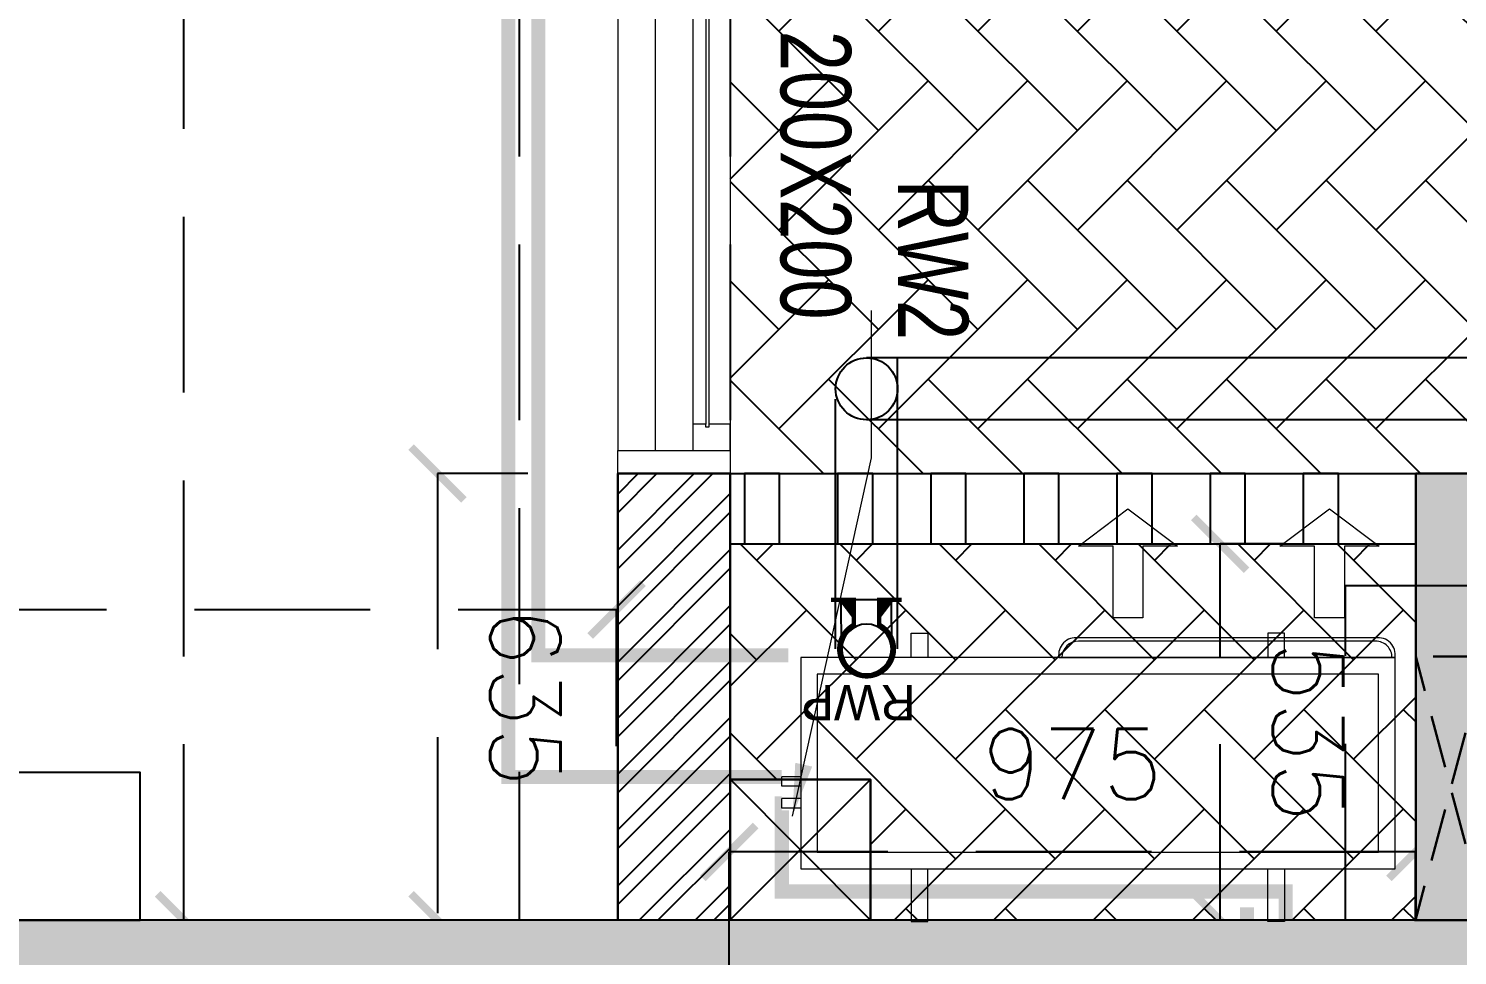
# Model space of a CAD drawing. Header units: millimetres. Extents: x -414464 to 1686, y -90036 to 108605.
# Drawn here: x -96353 to -94322, y -69575 to -68258 of the extents above; entities that cross this region are included whole.
import ezdxf

# ---------------------------------------------------------------- set-up
doc = ezdxf.new("R2010")
doc.units = ezdxf.units.MM
doc.header["$LTSCALE"] = 1000
doc.header["$MEASUREMENT"] = 0
for name, pattern in [('$1$AUDIT_D_120904163729-0', [0]), ('$36$HIDDEN', [0.375, 0.25, -0.125]), ('2BHK-A - BACK$1$AUDIT_D_120904163729-0', [0]), ('2BHK-A - BACK$1$DASHED', [0.75, 0.5, -0.25]), ('2BHK-A - BACK$1$HIDDEN', [0.375, 0.25, -0.125]), ('2BHK-A - BACK$1$PHANTOM2', [1.25, 0.625, -0.125, 0.125, -0.125, 0.125, -0.125]), ('AUDIT_D_120904163729-0', [0]), ('T8(T9 IS SIMILAR) - DIMENSION & TEXTING$1$AUDIT_D_120904163729-0', [0]), ('T8(T9 IS SIMILAR) - DIMENSION & TEXTING$1$HIDDEN', [0.375, 0.25, -0.125]), ('T8(T9 IS SIMILAR)$1$$0$HIDDEN', [0.375, 0.25, -0.125])]:
    doc.linetypes.add(name, pattern=pattern)
doc.layers.get('0').update_dxf_attribs({"linetype": 'AUDIT_D_120904163729-0'})
for name, color, linetype in [('$0$A-HATCH -160', 251, '$1$AUDIT_D_120904163729-0'), ('$21$A-DIMENSIONS', 2, '$36$HIDDEN'), ('2BHK-A - BACK$1$2BHK-A - FRONT$0$a-furniture', 8, 'Continuous'), ('2BHK-A - BACK$1$A-DECK SUNK 125', 8, 'Continuous'), ('2BHK-A - BACK$1$A-Elev Feature-Chajja', 13, 'Continuous'), ('2BHK-A - BACK$1$A-HATCH -160', 251, '2BHK-A - BACK$1$AUDIT_D_120904163729-0'), ('2BHK-A - BACK$1$CUT-OUT', 49, 'Continuous'), ('a-rcc', 3, 'Continuous'), ('T8(T9 IS SIMILAR) - DIMENSION & TEXTING$1$A-DIMENSIONS', 2, 'T8(T9 IS SIMILAR) - DIMENSION & TEXTING$1$HIDDEN'), ('T8(T9 IS SIMILAR) - DIMENSION & TEXTING$1$A-PLUMBING', 7, 'T8(T9 IS SIMILAR) - DIMENSION & TEXTING$1$AUDIT_D_120904163729-0'), ('T8(T9 IS SIMILAR) - DIMENSION & TEXTING$1$A-RWS NOS.', 1, 'T8(T9 IS SIMILAR) - DIMENSION & TEXTING$1$AUDIT_D_120904163729-0'), ('T8(T9 IS SIMILAR) - DIMENSION & TEXTING$1$RAILING', 35, 'Continuous'), ('T8(T9 IS SIMILAR) - DIMENSION & TEXTING$1$U-TI-EXT-PIPE', 7, 'Continuous'), ('T8(T9 IS SIMILAR) - DIMENSION & TEXTING$1$U-TI-EXT-SUP', 7, 'Continuous'), ('T8(T9 IS SIMILAR) - DIMENSION & TEXTING$1$U-TI-TEXT', 7, 'Continuous'), ('T8(T9 IS SIMILAR)$1$$6$a-beam 2', 50, 'Continuous'), ('T8(T9 IS SIMILAR)$1$S-BEAM', 20, 'T8(T9 IS SIMILAR)$1$$0$HIDDEN'), ('T8_REFUGE COLUMNS$1$A-RCC COLS', 3, 'Continuous'), ('T8_TYPICAL COLUMNS$1$A-RCC COLS', 3, 'Continuous')]:
    doc.layers.add(name, color=color, linetype=linetype)
for name, color, linetype, lineweight in [('2BHK-A - BACK$1$A-AC DRAIN PIPE', 94, 'Continuous', 18), ('2BHK-A - BACK$1$A-AC PIPE', 151, 'Continuous', 20), ('2BHK-A - BACK$1$A-ODU', 30, 'Continuous', 20), ('2BHK-A - BACK$1$A-WALL- 160', 6, 'Continuous', 30), ('2BHK-A - BACK$1$Ele', 8, 'Continuous', 15), ('2BHK-A - BACK$1$Window', 4, 'Continuous', 20), ('T8(T9 IS SIMILAR) - DIMENSION & TEXTING$1$R0-18-10-2014-T1-1st Podium Floor Plan$0$Text', 2, 'Continuous', 0), ('T8(T9 IS SIMILAR)$1$D&W', 8, 'Continuous', 25)]:
    doc.layers.add(name, color=color, linetype=linetype, lineweight=lineweight)
doc.layers.add('T8(T9 IS SIMILAR) - DIMENSION & TEXTING$1$U-IPD-75mm RWP PIPE', color=7, linetype='Continuous', true_color=0x2a00ff)
doc.layers.add('T8_REFUGE COLUMNS$1$COL-HATCH', color=7, linetype='Continuous', lineweight=25, true_color=0xa3a3a3)
doc.styles.add('T8(T9 IS SIMILAR) - DIMENSION & TEXTING$1$arial', font='sanss___.ttf')
doc.styles.add('T8(T9 IS SIMILAR) - DIMENSION & TEXTING$1$ARIAL ARROW', font='swisscl.ttf')
doc.styles.add('T8(T9 IS SIMILAR) - DIMENSION & TEXTING$1$Romans 1', font='romans.shx', dxfattribs={"height": 100})
doc.styles.add('T8(T9 IS SIMILAR) - DIMENSION & TEXTING$1$Tahoma', font='tahoma.ttf')
doc.dimstyles.new('T8(T9 IS SIMILAR) - DIMENSION & TEXTING$1$ALPINE S', dxfattribs={"dimscale": 0, "dimtxt": 100, "dimasz": 75, "dimexe": 0, "dimexo": 0, "dimgap": 75, "dimtad": 1, "dimdec": 0, "dimzin": 0, "dimdsep": 46, "dimtxsty": 'T8(T9 IS SIMILAR) - DIMENSION & TEXTING$1$Romans 1', "dimblk": 'T8(T9 IS SIMILAR) - DIMENSION & TEXTING$1$_ArchTick', "dimcen": 0.09, "dimclrd": 256, "dimclre": 256, "dimclrt": 7, "dimadec": 0, "dimazin": 0, "dimtfac": 1, "dimtdec": 0, "dimtofl": 0, "dimtmove": 1, "dimatfit": 0, "dimldrblk": 'T8(T9 IS SIMILAR) - DIMENSION & TEXTING$1$_Open90', "dimfxl": 1, "dimtolj": 1, "dimtzin": 0, "dimarcsym": 0})
doc.dimstyles.new('T8(T9 IS SIMILAR) - DIMENSION & TEXTING$1$SAMATA STD', dxfattribs={"dimtxt": 100, "dimasz": 50, "dimexe": 50, "dimexo": 50, "dimgap": 10, "dimtad": 0, "dimdec": 0, "dimrnd": 5, "dimzin": 0, "dimdsep": 46, "dimtxsty": 'T8(T9 IS SIMILAR) - DIMENSION & TEXTING$1$Tahoma', "dimblk": 'T8(T9 IS SIMILAR) - DIMENSION & TEXTING$1$_Origin2', "dimcen": -50, "dimdle": 50, "dimclrd": 7, "dimclre": 7, "dimclrt": 7, "dimadec": 0, "dimazin": 0, "dimtfac": 1, "dimtdec": 0, "dimtmove": 1, "dimatfit": 3, "dimfxl": 150, "dimtfill": 1, "dimtolj": 1, "dimtzin": 0, "dimlwd": -1, "dimlwe": -1, "dimarcsym": 0})

# ---------------------------------------------------------------- blocks, each defined once
blk = doc.blocks.new('T8_REFUGE COLUMNS')
at = {"layer": 'T8_REFUGE COLUMNS$1$COL-HATCH', "linetype": 'ByBlock'}
h = blk.add_hatch(color=256, dxfattribs=at)
h.dxf.hatch_style = 1
h.paths.add_polyline_path([(1210052.069074492, -5701089.863253396), (1209752.069074491, -5701089.863253396), (1209752.069074491, -5705299.863253396), (1210052.069074492, -5705299.863253396)])
at = {"layer": 'T8_REFUGE COLUMNS$1$A-RCC COLS', "linetype": 'ByBlock'}
blk.add_lwpolyline([(1210052.069074492, -5701089.863253396), (1209752.069074491, -5701089.863253396), (1209752.069074491, -5705299.863253396), (1210052.069074492, -5705299.863253396)], close=True, dxfattribs=at)
blk = doc.blocks.new('T8_TYPICAL COLUMNS')
at = {"layer": 'T8_TYPICAL COLUMNS$1$A-RCC COLS', "linetype": 'ByBlock'}
blk.add_blockref('T8_REFUGE COLUMNS', (0, 0), dxfattribs=at)
blk = doc.blocks.new('2BHK-A - BACK$1$2400')
at = {"layer": '2BHK-A - BACK$1$Window', "color": 1, "lineweight": 13}
for p, q in [((1151176.486151809, -5692111.929242792), (1148842.486151809, -5692111.929242792)), ((1149607.486151809, -5692111.929242792), (1148879.986151809, -5692111.929242792)), ((1149607.486151809, -5692165.255909459), (1148879.986151809, -5692165.255909459)), ((1150373.736151809, -5692165.255909459), (1149644.986151809, -5692165.255909459)), ((1150411.236151809, -5692165.255909459), (1151176.48615181, -5692165.25590946)), ((1149607.486151809, -5692218.582576125), (1148842.486151809, -5692218.582576125)), ((1150373.736151809, -5692218.582576125), (1149644.986151809, -5692218.582576125)), ((1151138.986151809, -5692218.582576125), (1150411.236151809, -5692218.582576125)), ((1150373.736151809, -5692271.929242792), (1148842.486151809, -5692271.929242792)), ((1151138.986151809, -5692271.929242792), (1150411.236151809, -5692271.929242792))]:
    blk.add_line(p, q, dxfattribs=at)
at = {"layer": '2BHK-A - BACK$1$Window', "color": 5, "lineweight": 13}
for p, q in [((1149607.486151809, -5692142.172576125), (1148879.986151809, -5692142.172576125)), ((1149607.486151809, -5692146.672576125), (1148879.986151809, -5692146.672576125)), ((1150373.736151809, -5692183.839242792), (1149644.986151809, -5692183.839242792)), ((1150373.736151809, -5692199.999242792), (1149644.986151809, -5692199.999242792)), ((1151138.986151809, -5692237.165909459), (1150411.236151809, -5692237.165909459)), ((1151138.986151809, -5692253.345909459), (1150411.236151809, -5692253.345909459))]:
    blk.add_line(p, q, dxfattribs=at)
at = {"layer": '2BHK-A - BACK$1$Window', "color": 4, "lineweight": 13}
for points in [[(1148842.486151809, -5692111.929242792), (1148809.486151809, -5692111.929242792), (1148809.486151809, -5692271.929242792), (1148842.486151809, -5692271.929242792)], [(1148879.986151809, -5692146.672576125), (1148879.986151809, -5692165.255909459), (1148842.486151809, -5692165.255909459), (1148842.486151809, -5692111.929242792), (1148879.986151809, -5692111.929242792), (1148879.986151809, -5692142.172576125), (1148875.486151809, -5692142.172576125), (1148875.486151809, -5692146.672576125)], [(1149607.486151809, -5692146.672576125), (1149607.486151809, -5692165.255909459), (1149644.986151809, -5692165.255909459), (1149644.986151809, -5692111.929242792), (1149607.486151809, -5692111.929242792), (1149607.486151809, -5692142.172576125), (1149611.986151809, -5692142.172576125), (1149611.986151809, -5692146.672576125)], [(1151209.486151809, -5692111.929242792), (1151176.486151809, -5692111.929242792), (1151176.486151809, -5692271.929242792), (1151209.486151809, -5692271.929242792)], [(1149644.986151809, -5692199.999242792), (1149644.986151809, -5692218.582576125), (1149607.486151809, -5692218.582576125), (1149607.486151809, -5692165.255909459), (1149644.986151809, -5692165.255909459), (1149644.986151809, -5692183.839242792), (1149640.486151809, -5692183.839242792), (1149640.486151809, -5692199.999242792)], [(1150373.736151809, -5692199.999242792), (1150373.736151809, -5692218.582576125), (1150411.236151809, -5692218.582576125), (1150411.236151809, -5692165.255909459), (1150373.736151809, -5692165.255909459), (1150373.736151809, -5692183.839242792), (1150378.236151809, -5692183.839242792), (1150378.236151809, -5692199.999242792)], [(1150411.236151809, -5692253.345909459), (1150411.236151809, -5692271.929242792), (1150373.736151809, -5692271.929242792), (1150373.736151809, -5692218.582576125), (1150411.236151809, -5692218.582576125), (1150411.236151809, -5692237.165909459), (1150406.736151809, -5692237.165909459), (1150406.736151809, -5692253.345909459)], [(1151138.986151809, -5692253.345909459), (1151138.986151809, -5692271.929242792), (1151176.486151809, -5692271.929242792), (1151176.486151809, -5692218.582576125), (1151138.986151809, -5692218.582576125), (1151138.986151809, -5692237.165909459), (1151143.486151809, -5692237.165909459), (1151143.486151809, -5692253.345909459)]]:
    blk.add_lwpolyline(points, close=True, dxfattribs=at)
blk = doc.blocks.new('2BHK-A - BACK$1$2BHK-A - FRONT$0$A$C7BF77BFD')
at = {"layer": '2BHK-A - BACK$1$2BHK-A - FRONT$0$a-furniture'}
for p, q in [((-300, 1078.120379562071), (-246.9463325756151, 1328.120379562071)), ((-300, 1078.120379562071), (-300, 478.1203795620712)), ((-246.9463325756151, 228.1203795620713), (-300, 478.1203795620712))]:
    blk.add_line(p, q, dxfattribs=at)
for points in [[(-300, 1550), (-300, 0), (-90, 0), (-90, 1550)], [(-246.9463325756151, 228.1203795620713), (-186.946332575615, 228.1203795620713), (-186.946332575615, 1328.120379562071), (-246.9463325756151, 1328.120379562071)]]:
    blk.add_lwpolyline(points, close=True, dxfattribs=at)
blk = doc.blocks.new('2BHK-A - BACK$1$odu1')
at = {"layer": '2BHK-A - BACK$1$A-ODU'}
for p, q in [((258.0857615643181, -900.0000256346539), (258.0857615640853, -926.836104218848)), ((271.3864724240266, -900.0000256346539), (271.3864724242594, -926.8361042197794)), ((288.9625765089877, -900.0000256355852), (288.9625765089877, -926.8361042207107)), ((302.263287368929, -900.0000256355852), (302.263287368929, -926.8361042197794)), ((271.3864724242594, -926.8361042197794), (258.0857615640853, -926.836104218848)), ((302.263287368929, -926.8361042197794), (288.9625765089877, -926.8361042207107))]:
    blk.add_line(p, q, dxfattribs=at)
for points in [[(88.53255325462669, -533.0455384217203), (88.53255325485952, -55.00016371067613, 0.5048608702772018), (60.36588900559582, -82.77286919765174), (60.36588900582865, -505.2728329366073, 0.5048608702772015)], [(88.53255325462669, -528.7450531432405), (88.53255325485952, -59.30064898915589), (88.53255325485952, -59.30064898915589, 0.4142135623730951), (65.06033304706216, -82.77286919765174), (65.06033304752782, -505.272832935676, 0.4142135623730951), (88.53255325462669, -528.7450531432405)]]:
    blk.add_lwpolyline(points, format="xyb", close=True, dxfattribs=at)
for points in [[(388.532553255558, -900.0000256346539), (388.5325532553252, -55.00009816046804), (88.53255325485952, -55.00016371067613), (88.53255325509235, -900.000091184862)], [(365.0603330475278, -876.5278054270893), (365.0603330477607, -78.4723183689639), (112.0047734628897, -78.47238391824067), (112.0047734621912, -876.5278709772974)]]:
    blk.add_lwpolyline(points, close=True, dxfattribs=at)
at = {"layer": '2BHK-A - BACK$1$A-ODU', "color": 0, "lineweight": 20, "ltscale": 300}
for points in [[(32.02685608319007, -169.4094056291506), (-70.07730181980878, -169.4094056291506), (-70.07730181980878, -218.7010680651292), (-122.8897972870618, -148.284407440573), (-70.07730182004161, -77.86774681974202), (-70.07730182027444, -127.1594092557207), (32.02685608295724, -127.1594092547894)], [(32.02685608319007, -455.9811705006287), (-70.07730182027444, -455.9811704996973), (-70.07730182004161, -505.2728329347447), (-122.8897972865961, -434.8561723129824), (-70.07730181980878, -364.4395116902888), (-70.07730181980878, -413.7311741253361), (32.0268560834229, -413.7311741262674)]]:
    blk.add_lwpolyline(points, close=True, dxfattribs=at)
at = {"layer": '2BHK-A - BACK$1$A-ODU', "color": 3}
for points in [[(88.53255325485952, -212.2640391029418), (53.81435524555854, -212.2640391029418), (53.81435524555854, -235.7362593105063), (88.53255325485952, -235.7362593105063)], [(388.5325532550924, -212.2639735527337), (463.5329488592688, -212.2639479171485), (463.5329488592688, -235.736168124713), (388.5325532553252, -235.7361937602982)], [(88.53255325485952, -742.7362157953903), (53.81435524555854, -742.7362157953903), (53.81435524555854, -719.2639955878258), (88.53255325532518, -719.2639955878258)], [(388.5325532550924, -742.7361502451822), (463.5316181867383, -742.7361246086657), (463.5316181867383, -719.2639044011012), (388.532553255558, -719.2639300376177)]]:
    blk.add_lwpolyline(points, dxfattribs=at)
blk = doc.blocks.new('2BHK-A - BACK')
at = {"layer": '2BHK-A - BACK$1$A-DECK SUNK 125'}
h = blk.add_hatch(dxfattribs=at)
h.set_pattern_fill('AR-HBONE', color=256, scale=25)
h.set_pattern_definition([(45.00000000000001, (54492.58292267658, 14880.84524511546), (1.110223024625157e-14, 141.4213562373095), [299.9999999999999, -99.99999999999997]), (135, (54563.29360080138, 14951.55592324026), (1.110223024625157e-14, 141.4213562373095), [299.9999999999996, -99.9999999999999])])
h.paths.add_polyline_path([(1206197.06875511, -5702164.293929083), (1206197.069074492, -5700664.318730014), (1203427.069074492, -5700664.318730014), (1203427.069074492, -5702164.318730015)])
h = blk.add_hatch(dxfattribs=at)
h.set_pattern_fill('AR-HBONE', color=256, scale=25)
h.set_pattern_definition([(45.00000000000001, (6.51925802230835e-09, 0), (1.110223024625157e-14, 141.4213562373095), [299.9999999999999, -99.99999999999997]), (135, (70.71067813131958, 70.71067812480032), (1.110223024625157e-14, 141.4213562373095), [299.9999999999996, -99.9999999999999])])
h.paths.add_polyline_path([(1202792.069074492, -5701964.769257522), (1202992.264499909, -5701964.769257522), (1202992.264499909, -5702164.318730016), (1203327.069074495, -5702164.318730015), (1203327.069074492, -5701189.863253386), (1202792.069074491, -5701189.863253386)])
at = {"layer": '2BHK-A - BACK$1$A-HATCH -160', "linetype": 'ByBlock'}
h = blk.add_hatch(dxfattribs=at)
h.set_pattern_fill('ZIGZAG', color=256, scale=250)
h.set_pattern_definition([(9.213864076586625e-15, (-0.2196756601333618, 0.4506648145616055), (31.25, 31.25), [31.25, -31.25]), (90, (31.03032433986664, 0.4506648145616055), (-31.25, 31.25), [31.25, -31.25])])
h.paths.add_polyline_path([(1196642.148534545, -5706299.863638652), (1198342.174211463, -5706299.863638652), (1198342.174211463, -5706399.863638652), (1196642.148534545, -5706399.863638652)])
h.paths.add_polyline_path([(1199382.615027393, -5705299.86422943), (1199382.615000656, -5705199.864229431), (1201592.160154123, -5705199.863638652), (1201592.160154119, -5705299.863898433), (1200442.076684907, -5705299.863638652), (1200442.076684907, -5705399.863638652), (1200342.076684907, -5705399.863638652), (1200342.076623334, -5705299.863638652)])
h.paths.add_polyline_path([(1200442.076684907, -5706399.863638652), (1201341.803947466, -5706399.863638652), (1201341.803947466, -5706299.863638652), (1200442.076684907, -5706299.863638652)])
h.paths.add_polyline_path([(1202091.803947466, -5706299.863638652), (1202691.825693698, -5706299.863638652), (1202691.825693698, -5706399.863638652), (1202091.803947466, -5706399.863638652)])
h.paths.add_polyline_path([(1204892.10168518, -5708749.549002734), (1204992.10168518, -5708749.549002734), (1204992.10168518, -5707999.862840199), (1204892.10168518, -5707999.862840199)])
h.paths.add_polyline_path([(1204892.10168518, -5709649.549002734), (1204992.10168518, -5709649.549002734), (1204992.10168518, -5710549.458170664), (1204892.10168518, -5710549.458170664)])
h.paths.add_polyline_path([(1200142.009916547, -5708600.549002734), (1200257.04415127, -5708600.548921878), (1200257.078487647, -5708700.548997131), (1200041.97528425, -5708700.549002734), (1200042.011395569, -5708099.864001459), (1200142.011395437, -5708099.862502276)])
h.paths.add_polyline_path([(1202792.069074491, -5701189.863638652), (1203427.101685192, -5701189.863638652), (1203427.101685192, -5701089.863638652), (1202792.069074491, -5701089.863638652)])
h = blk.add_hatch(dxfattribs=at)
h.set_pattern_fill('ANSI32', color=256, scale=150)
h.set_pattern_definition([(45.00000000000001, (6.51925802230835e-09, 0), (-39.77475644174329, 39.7747564417433), []), (45.00000000000001, (26.51650425605476, 0), (-39.77475644174329, 39.7747564417433), [])])
h.paths.add_polyline_path([(1205827.069074492, -5702324.318730015), (1206272.10168518, -5702324.318730015), (1206272.10168518, -5702164.318730015), (1205827.069074492, -5702164.318730015)])
h.paths.add_polyline_path([(1202792.069074492, -5702324.318730015), (1202792.069074492, -5702164.318730015), (1203427.069074492, -5702164.318730015), (1203427.069074492, -5702324.318730015)])
at = {"layer": '2BHK-A - BACK$1$A-AC DRAIN PIPE', "linetype": '2BHK-A - BACK$1$PHANTOM2', "ltscale": 0.1, "const_width": 20}
for points in [[(1201312.42458214, -5701374.863638652), (1202833.104992615, -5701374.863638652), (1202833.104992617, -5702090.972189471), (1202958.441144936, -5702090.97218948), (1202958.441144934, -5702090.972062477)], [(1202995.968046511, -5702090.972105181), (1202995.968046511, -5702479.6270417), (1204127.042144316, -5702479.627041696)]]:
    blk.add_lwpolyline(points, dxfattribs=at)
at = {"layer": '2BHK-A - BACK$1$A-AC PIPE', "linetype": '2BHK-A - BACK$1$DASHED', "ltscale": 0.1, "const_width": 20}
for points in [[(1201312.42458214, -5701429.722978995), (1202810.690073499, -5701429.722978995)], [(1204127.009533615, -5702437.123095589), (1203168.744794736, -5702437.123095589), (1203168.744794736, -5702081.611152425)]]:
    blk.add_lwpolyline(points, dxfattribs=at)
at = {"layer": '2BHK-A - BACK$1$A-Elev Feature-Chajja', "color": 4}
for points in [[(1203327.069074492, -5701349.839088893), (1203327.069074492, -5701299.839088893), (1203427.069074308, -5701299.836734703), (1203427.069074308, -5701349.836734703)], [(1203327.069074492, -5701482.21926341), (1203327.069074492, -5701432.21926341), (1203427.069074308, -5701432.21690922), (1203427.069074308, -5701482.21690922)], [(1203327.069074492, -5701614.599437928), (1203327.069074492, -5701564.599437928), (1203427.069074308, -5701564.597083738), (1203427.069074308, -5701614.597083738)], [(1203327.069074492, -5701746.979612445), (1203327.069074492, -5701696.979612445), (1203427.069074308, -5701696.977258256), (1203427.069074308, -5701746.977258256)], [(1203327.069074492, -5701879.359786963), (1203327.069074492, -5701829.359786963), (1203427.069074308, -5701829.357432773), (1203427.069074308, -5701879.357432773)], [(1203327.069074492, -5702011.739961481), (1203327.069074492, -5701961.739961481), (1203427.069074308, -5701961.737607291), (1203427.069074308, -5702011.737607291)], [(1203327.069074492, -5702144.120135998), (1203327.069074492, -5702094.120135998), (1203427.069074308, -5702094.117781809), (1203427.069074308, -5702144.117781809)]]:
    blk.add_lwpolyline(points, close=True, dxfattribs=at)
at = {"layer": '2BHK-A - BACK$1$A-WALL- 160', "color": 5, "linetype": '2BHK-A - BACK$1$HIDDEN', "ltscale": 0.3}
for p, q in [((1202792.264499908, -5701090.31430347), (1203167.069074491, -5701189.863253386)), ((1203167.069074491, -5701089.863253386), (1202792.366469291, -5701190.314303469))]:
    blk.add_line(p, q, dxfattribs=at)
at = {"layer": '2BHK-A - BACK$1$A-WALL- 160', "linetype": 'ByBlock'}
for p, q in [((1202792.069074492, -5702164.318730016), (1203427.069074492, -5702164.318730014)), ((1203427.069074492, -5702324.318730015), (1203427.069074492, -5702164.318730015)), ((1202792.069074491, -5702324.318730015), (1203427.069074492, -5702324.318730015))]:
    blk.add_line(p, q, dxfattribs=at)
blk.add_lwpolyline([(1202792.147553284, -5701089.863253386), (1203427.069074492, -5701089.863253386), (1203427.069074492, -5701189.863253386), (1202792.069074491, -5701189.863253386)], dxfattribs=at)
at = {"layer": '2BHK-A - BACK$1$A-WALL- 160', "color": 5, "linetype": '2BHK-A - BACK$1$HIDDEN', "ltscale": 0.3}
blk.add_lwpolyline([(1203167.069074491, -5701189.863253386), (1202792.069074491, -5701189.863253386), (1202792.069074491, -5701089.863253386), (1203167.069074491, -5701089.863253386)], close=True, dxfattribs=at)
at = {"layer": '2BHK-A - BACK$1$CUT-OUT'}
for p, q in [((1203327.069074492, -5702164.297303732), (1203327.069074492, -5701189.863253386)), ((1203427.069074492, -5702164.318730015), (1203427.069074492, -5701189.863253386))]:
    blk.add_line(p, q, dxfattribs=at)
blk.add_lwpolyline([(1202792.069074492, -5701964.769257522), (1202992.264499909, -5701964.769257522), (1202992.264499909, -5702164.318730016), (1203327.069074495, -5702164.318730015), (1203327.069074492, -5701189.863253386), (1202792.069074491, -5701189.863253386)], close=True, dxfattribs=at)
at = {"layer": '2BHK-A - BACK$1$CUT-OUT', "linetype": 'ByBlock'}
blk.add_lwpolyline([(1202992.264499909, -5701964.769257522), (1202792.069074492, -5701964.769257522), (1202792.069074492, -5702164.318730016), (1202992.264499909, -5702164.318730016)], close=True, dxfattribs=at)
for points in [[(1202992.264499909, -5701964.769257522), (1202792.264499909, -5702164.769257522)], [(1202792.264499909, -5701964.769257522), (1202992.264499909, -5702164.072593031)]]:
    blk.add_lwpolyline(points, dxfattribs=at)
at = {"layer": '2BHK-A - BACK$1$Ele'}
blk.add_line((1203427.069074492, -5702164.318730015), (1203427.069074492, -5700664.318730014), dxfattribs=at)
at = {"layer": '2BHK-A - BACK$1$2BHK-A - FRONT$0$a-furniture', "extrusion": (0.0001592941754843015, 0.0005121547865620009, -0.9999998561614099), "zscale": -1.000000000000012, "rotation": 179.9999999999999}
blk.add_blockref('2BHK-A - BACK$1$2BHK-A - FRONT$0$A$C7BF77BFD', (-1203092.086353875, -5703002.573130756, -2729.174834045586), dxfattribs=at)
at = {"layer": '2BHK-A - BACK$1$A-ODU', "extrusion": (0, 0, -1), "zscale": -0.9999999999999993, "rotation": 7.925367921645234e-05}
blk.add_blockref('2BHK-A - BACK$1$odu1', (-1203254.022748207, -5701164.13650336), dxfattribs=at)
at = {"layer": '2BHK-A - BACK$1$A-WALL- 160', "linetype": 'ByBlock'}
blk.add_blockref('2BHK-A - BACK$1$2400', (54617.61553339008, -10052.38948723488), dxfattribs=at)
blk = doc.blocks.new('T8(T9 IS SIMILAR) - DIMENSION & TEXTING$1$_ArchTick')
at = {"color": 0, "linetype": 'ByBlock', "const_width": 0.15}
blk.add_lwpolyline([(-0.5, -0.5), (0.5, 0.5)], dxfattribs=at)
blk = doc.blocks.new('*D1491')
at = {"layer": 'T8(T9 IS SIMILAR) - DIMENSION & TEXTING$1$A-DIMENSIONS', "linetype": 'T8(T9 IS SIMILAR) - DIMENSION & TEXTING$1$HIDDEN', "lineweight": -2, "transparency": 16777216}
for p, q in [((1209217.264499895, -5701377.469872254), (1209217.264499895, -5701467.839070785)), ((1209752.264499908, -5701377.468778305), (1209752.264499908, -5701467.839070785))]:
    blk.add_line(p, q, dxfattribs=at)
at = {"layer": 'T8(T9 IS SIMILAR) - DIMENSION & TEXTING$1$A-DIMENSIONS', "lineweight": -2, "transparency": 16777216}
blk.add_line((1209752.264499908, -5701467.839070785), (1209217.264499895, -5701467.839070785), dxfattribs=at)
at = {"layer": 'T8(T9 IS SIMILAR) - DIMENSION & TEXTING$1$A-DIMENSIONS', "linetype": 'ByBlock', "lineweight": -2, "transparency": 16777216, "xscale": 75, "yscale": 75, "zscale": 75, "rotation": 180}
blk.add_blockref('T8(T9 IS SIMILAR) - DIMENSION & TEXTING$1$_ArchTick', (1209217.264499895, -5701467.839070785), dxfattribs=at)
at = {"layer": 'T8(T9 IS SIMILAR) - DIMENSION & TEXTING$1$A-DIMENSIONS', "linetype": 'ByBlock', "lineweight": -2, "transparency": 16777216, "xscale": 75, "yscale": 75, "zscale": 75}
blk.add_blockref('T8(T9 IS SIMILAR) - DIMENSION & TEXTING$1$_ArchTick', (1209752.264499908, -5701467.839070785), dxfattribs=at)
at = {"layer": 'T8(T9 IS SIMILAR) - DIMENSION & TEXTING$1$A-DIMENSIONS', "color": 7, "linetype": 'ByBlock', "transparency": 16777216, "insert": (1209484.764499902, -5701342.839070785), "char_height": 100, "attachment_point": 5, "style": 'T8(T9 IS SIMILAR) - DIMENSION & TEXTING$1$Romans 1'}
blk.add_mtext('\\A1;535', dxfattribs=at)
blk = doc.blocks.new('T8(T9 IS SIMILAR) - DIMENSION & TEXTING$1$_Open90')
at = {"color": 0, "linetype": 'ByBlock', "lineweight": -2}
for p, q in [((-0.5, 0.5), (0, 0)), ((0, 0), (-1, 0)), ((0, 0), (-0.5, -0.5))]:
    blk.add_line(p, q, dxfattribs=at)
blk = doc.blocks.new('*D1492')
at = {"layer": 'T8(T9 IS SIMILAR) - DIMENSION & TEXTING$1$A-DIMENSIONS', "linetype": 'T8(T9 IS SIMILAR) - DIMENSION & TEXTING$1$HIDDEN', "lineweight": -2, "transparency": 16777216}
for p, q in [((1209753.798724765, -5701190.314303457), (1209655.332949622, -5701190.314303457)), ((1209852.264499906, -5702165.756979885), (1209655.332949622, -5702165.756979885))]:
    blk.add_line(p, q, dxfattribs=at)
at = {"layer": 'T8(T9 IS SIMILAR) - DIMENSION & TEXTING$1$A-DIMENSIONS', "lineweight": -2, "transparency": 16777216}
blk.add_line((1209655.332949622, -5701190.314303457), (1209655.332949622, -5702165.756979885), dxfattribs=at)
at = {"layer": 'T8(T9 IS SIMILAR) - DIMENSION & TEXTING$1$A-DIMENSIONS', "linetype": 'ByBlock', "lineweight": -2, "transparency": 16777216, "xscale": 75, "yscale": 75, "zscale": 75}
for p, rotation in [((1209655.332949622, -5701190.314303457), 90), ((1209655.332949622, -5702165.756979885), 270)]:
    blk.add_blockref('T8(T9 IS SIMILAR) - DIMENSION & TEXTING$1$_ArchTick', p, dxfattribs=dict(at, rotation=rotation))
at = {"layer": 'T8(T9 IS SIMILAR) - DIMENSION & TEXTING$1$A-DIMENSIONS', "color": 7, "linetype": 'ByBlock', "transparency": 16777216, "insert": (1209530.332949623, -5701678.03564167), "char_height": 100, "attachment_point": 5, "rotation": 90, "style": 'T8(T9 IS SIMILAR) - DIMENSION & TEXTING$1$Romans 1'}
blk.add_mtext('\\A1;975', dxfattribs=at)
blk = doc.blocks.new('*D1495')
at = {"layer": 'T8(T9 IS SIMILAR) - DIMENSION & TEXTING$1$A-DIMENSIONS', "linetype": 'T8(T9 IS SIMILAR) - DIMENSION & TEXTING$1$HIDDEN', "lineweight": -2, "transparency": 16777216}
for p, q in [((1206347.264499908, -5702722.289215219), (1206347.264499908, -5702940.909534239)), ((1209752.264499908, -5702722.289215219), (1209752.264499908, -5702940.909534239))]:
    blk.add_line(p, q, dxfattribs=at)
at = {"layer": 'T8(T9 IS SIMILAR) - DIMENSION & TEXTING$1$A-DIMENSIONS', "lineweight": -2, "transparency": 16777216}
blk.add_line((1209752.264499908, -5702940.909534239), (1206347.264499908, -5702940.909534239), dxfattribs=at)
at = {"layer": 'T8(T9 IS SIMILAR) - DIMENSION & TEXTING$1$A-DIMENSIONS', "linetype": 'ByBlock', "lineweight": -2, "transparency": 16777216, "xscale": 75, "yscale": 75, "zscale": 75, "rotation": 180}
blk.add_blockref('T8(T9 IS SIMILAR) - DIMENSION & TEXTING$1$_ArchTick', (1206347.264499908, -5702940.909534239), dxfattribs=at)
at = {"layer": 'T8(T9 IS SIMILAR) - DIMENSION & TEXTING$1$A-DIMENSIONS', "linetype": 'ByBlock', "lineweight": -2, "transparency": 16777216, "xscale": 75, "yscale": 75, "zscale": 75}
blk.add_blockref('T8(T9 IS SIMILAR) - DIMENSION & TEXTING$1$_ArchTick', (1209752.264499908, -5702940.909534239), dxfattribs=at)
at = {"layer": 'T8(T9 IS SIMILAR) - DIMENSION & TEXTING$1$A-DIMENSIONS', "color": 7, "linetype": 'ByBlock', "transparency": 16777216, "insert": (1208049.764499908, -5702815.909534239), "char_height": 100, "attachment_point": 5, "style": 'T8(T9 IS SIMILAR) - DIMENSION & TEXTING$1$Romans 1'}
blk.add_mtext('\\A1;3405', dxfattribs=at)
blk = doc.blocks.new('*D1496')
at = {"layer": 'T8(T9 IS SIMILAR) - DIMENSION & TEXTING$1$A-DIMENSIONS', "linetype": 'T8(T9 IS SIMILAR) - DIMENSION & TEXTING$1$HIDDEN', "lineweight": -2, "transparency": 16777216}
for p, q in [((1209117.264499895, -5702451.923869669), (1209117.264499895, -5702580.503052687)), ((1209752.264499908, -5702451.923869669), (1209752.264499908, -5702580.503052687))]:
    blk.add_line(p, q, dxfattribs=at)
at = {"layer": 'T8(T9 IS SIMILAR) - DIMENSION & TEXTING$1$A-DIMENSIONS', "lineweight": -2, "transparency": 16777216}
blk.add_line((1209117.264499895, -5702580.503052687), (1209752.264499908, -5702580.503052687), dxfattribs=at)
at = {"layer": 'T8(T9 IS SIMILAR) - DIMENSION & TEXTING$1$A-DIMENSIONS', "linetype": 'ByBlock', "lineweight": -2, "transparency": 16777216, "xscale": 75, "yscale": 75, "zscale": 75, "rotation": 180}
blk.add_blockref('T8(T9 IS SIMILAR) - DIMENSION & TEXTING$1$_ArchTick', (1209117.264499895, -5702580.503052687), dxfattribs=at)
at = {"layer": 'T8(T9 IS SIMILAR) - DIMENSION & TEXTING$1$A-DIMENSIONS', "linetype": 'ByBlock', "lineweight": -2, "transparency": 16777216, "xscale": 75, "yscale": 75, "zscale": 75}
blk.add_blockref('T8(T9 IS SIMILAR) - DIMENSION & TEXTING$1$_ArchTick', (1209752.264499908, -5702580.503052687), dxfattribs=at)
at = {"layer": 'T8(T9 IS SIMILAR) - DIMENSION & TEXTING$1$A-DIMENSIONS', "color": 7, "linetype": 'ByBlock', "transparency": 16777216, "insert": (1209434.764499902, -5702455.503052687), "char_height": 100, "attachment_point": 5, "style": 'T8(T9 IS SIMILAR) - DIMENSION & TEXTING$1$Romans 1'}
blk.add_mtext('\\A1;635', dxfattribs=at)
blk = doc.blocks.new('*D1498')
at = {"layer": 'T8(T9 IS SIMILAR) - DIMENSION & TEXTING$1$A-DIMENSIONS', "linetype": 'T8(T9 IS SIMILAR) - DIMENSION & TEXTING$1$HIDDEN', "lineweight": -2, "transparency": 16777216}
for p, q in [((1209504.764499902, -5702325.756979885), (1209310.75963459, -5702325.756979885)), ((1209602.264499908, -5706300.945620771), (1209310.75963459, -5706300.945620771))]:
    blk.add_line(p, q, dxfattribs=at)
at = {"layer": 'T8(T9 IS SIMILAR) - DIMENSION & TEXTING$1$A-DIMENSIONS', "lineweight": -2, "transparency": 16777216}
blk.add_line((1209310.75963459, -5706300.945620771), (1209310.75963459, -5702325.756979885), dxfattribs=at)
at = {"layer": 'T8(T9 IS SIMILAR) - DIMENSION & TEXTING$1$A-DIMENSIONS', "linetype": 'ByBlock', "lineweight": -2, "transparency": 16777216, "xscale": 75, "yscale": 75, "zscale": 75}
for p, rotation in [((1209310.75963459, -5702325.756979885), 90), ((1209310.75963459, -5706300.945620771), 270)]:
    blk.add_blockref('T8(T9 IS SIMILAR) - DIMENSION & TEXTING$1$_ArchTick', p, dxfattribs=dict(at, rotation=rotation))
at = {"layer": 'T8(T9 IS SIMILAR) - DIMENSION & TEXTING$1$A-DIMENSIONS', "color": 7, "linetype": 'ByBlock', "transparency": 16777216, "insert": (1209185.75963459, -5704313.351300328), "char_height": 100, "attachment_point": 5, "rotation": 90, "style": 'T8(T9 IS SIMILAR) - DIMENSION & TEXTING$1$Romans 1'}
blk.add_mtext('\\A1;3975', dxfattribs=at)
blk = doc.blocks.new('*U428')
at = {"layer": 'T8(T9 IS SIMILAR) - DIMENSION & TEXTING$1$RAILING', "color": 8, "linetype": 'Continuous'}
for points in [[(0.6748603240856329, 0.3999260723277492), (0.8567807804997754, 0.881923787571111), (0.3110194112578029, 0.1589272147060683)], [(0.6748603240856329, 0.3999260723277492), (0.3110194112578029, 0.1589272147060683), (0.8567807804993208, 0.1589272147060683)], [(0.6748603240856329, 0.3999260723277492), (0.8567807804993208, 0.1589272147060683), (0.8567807804997754, 0.881923787571111)]]:
    blk.add_solid(points, dxfattribs=at)
blk = doc.blocks.new('*U429')
at = {"layer": 'T8(T9 IS SIMILAR) - DIMENSION & TEXTING$1$RAILING', "color": 8, "linetype": 'Continuous', "extrusion": (0, 0, -1)}
for points in [[(-3.338666338348957, 0.3999260723281471), (-3.156745881934511, 0.8819237875722477), (-3.702507251176939, 0.1589272147061251)], [(-3.338666338348957, 0.3999260723281471), (-3.156745881935421, 0.1589272147060683), (-3.156745881934511, 0.8819237875722477)], [(-3.338666338348957, 0.3999260723281471), (-3.702507251176939, 0.1589272147061251), (-3.156745881935421, 0.1589272147060683)]]:
    blk.add_solid(points, dxfattribs=at)
blk = doc.blocks.new('T8(T9 IS SIMILAR) - DIMENSION & TEXTING$1$SUP')
at = {"layer": 'T8(T9 IS SIMILAR) - DIMENSION & TEXTING$1$U-TI-EXT-SUP', "color": 1, "ltscale": 5}
for p, q in [((13177.16830148382, -14122.1556445857), (13177.16830148382, -14125.48839348122)), ((13180.61245310364, -14122.1556445857), (13180.61245310364, -14125.48839348122))]:
    blk.add_line(p, q, dxfattribs=at)
at = {"layer": 'T8(T9 IS SIMILAR) - DIMENSION & TEXTING$1$U-TI-EXT-SUP', "color": 8}
for p, q in [((13177.43027750154, -14125.36284707442), (13177.90355418929, -14124.73587447698)), ((13177.90019872752, -14124.72916879773), (13177.90019872752, -14125.36284707442)), ((13177.90019872752, -14125.36284707442), (13177.43027750154, -14125.36284707442))]:
    blk.add_line(p, q, dxfattribs=at)
at = {"layer": 'T8(T9 IS SIMILAR) - DIMENSION & TEXTING$1$U-TI-EXT-SUP', "color": 7}
blk.add_line((13179.75141519868, -14125.48839348122), (13178.02933938877, -14125.48839348122), dxfattribs=at)
at = {"layer": 'T8(T9 IS SIMILAR) - DIMENSION & TEXTING$1$U-TI-EXT-SUP', "color": 7, "const_width": 0.3}
blk.add_lwpolyline([(13178.03140327365, -14123.78876768175, -4.115665135510687), (13179.75141519868, -14123.78876768175, -1e-16)], format="xyb", dxfattribs=at)
for points in [[(13178.02933938877, -14125.48839348122), (13178.02933938877, -14123.70265381197)], [(13179.75141519868, -14123.70265381197), (13179.75141519868, -14125.48839348122)], [(13178.03343802679, -14124.35007689563), (13177.16247799927, -14125.49968943041)], [(13179.74731656067, -14124.35007689563), (13180.61827658818, -14125.49968943041)], [(13176.45089374909, -14125.48839348121), (13178.18083825039, -14125.48839348121)], [(13179.60198461496, -14125.48839348122), (13181.30506727903, -14125.48839348121)]]:
    blk.add_lwpolyline(points, dxfattribs=at)
at = {"layer": 'T8(T9 IS SIMILAR) - DIMENSION & TEXTING$1$U-TI-EXT-SUP', "color": 1}
blk.add_circle((13178.89140923617, -14122.12349898763), 1.7031536803006, dxfattribs=at)
at = {"layer": 'T8(T9 IS SIMILAR) - DIMENSION & TEXTING$1$U-TI-EXT-SUP', "color": 7}
blk.add_ellipse((13178.88913967253, -14122.15557682142), major_axis=(-1.34795582223443, 1.34795582223443), ratio=0.999999999999768, start_param=2.8255706609496, end_param=8.127391962516175, dxfattribs=at)
at = {"layer": 'T8(T9 IS SIMILAR) - DIMENSION & TEXTING$1$U-TI-EXT-SUP', "color": 8, "linetype": 'Continuous', "xscale": 0.8610379049555374, "yscale": 0.8610379049555374, "zscale": 0.8610379049555374}
for name in ['*U428', '*U429']:
    blk.add_blockref(name, (13177.16247799927, -14125.49968943041), dxfattribs=at)
blk = doc.blocks.new('T8(T9 IS SIMILAR) - DIMENSION & TEXTING$1$A$C77D62699')
at = {"layer": 'T8(T9 IS SIMILAR) - DIMENSION & TEXTING$1$U-IPD-75mm RWP PIPE', "linetype": 'ByBlock', "elevation": -0.02432551863291288}
for points in [[(1500.653876790544, 13078.09283041116), (1500.653876790544, 11903.57590013929)], [(1588.653876790544, 13078.09283041116), (1588.653876790544, 11903.57590013929)], [(1914.518552123569, 11947.57590013929), (1500.653876790544, 11947.57590013929)], [(1914.518552123569, 11859.57590013929), (1559.25369933527, 11859.57590013929)]]:
    blk.add_lwpolyline(points, dxfattribs=at)
at = {"layer": 'T8(T9 IS SIMILAR) - DIMENSION & TEXTING$1$U-IPD-75mm RWP PIPE', "linetype": 'ByBlock'}
blk.add_circle((1544.673879453912, 11903.57590013929, -0.02432551863291288), 44, dxfattribs=at)
at = {"layer": 'T8(T9 IS SIMILAR) - DIMENSION & TEXTING$1$U-TI-EXT-PIPE', "xscale": -20.76416868124874, "yscale": 20.76416868124874, "zscale": 20.76416868124874, "rotation": 270.1240371321761}
blk.add_blockref('T8(T9 IS SIMILAR) - DIMENSION & TEXTING$1$SUP', (295740.3956027261, -261109.6977860369, -0.02432551863291288), dxfattribs=at)
at = {"layer": 'T8(T9 IS SIMILAR) - DIMENSION & TEXTING$1$U-TI-TEXT', "style": 'T8(T9 IS SIMILAR) - DIMENSION & TEXTING$1$arial'}
blk.add_text('RWP', height=50, rotation=270, dxfattribs=at).set_placement((1965.887814139016, 11973.47424162086, 0.8732792293831231))
blk = doc.blocks.new('T8(T9 IS SIMILAR) - DIMENSION & TEXTING$1$_Origin2')
at = {"color": 0, "linetype": 'ByBlock', "lineweight": -2}
blk.add_line((-0.5, 0), (-1, 0), dxfattribs=at)
for radius in [0.5, 0.25]:
    blk.add_circle((0, 0), radius, dxfattribs=at)
blk = doc.blocks.new('T8(T9 IS SIMILAR) - DIMENSION & TEXTING')
at = {"layer": 'T8(T9 IS SIMILAR) - DIMENSION & TEXTING$1$A-PLUMBING', "linetype": 'ByBlock'}
blk.add_blockref('T8(T9 IS SIMILAR) - DIMENSION & TEXTING$1$A$C77D62699', (1207452.264499907, -5713874.029783056), dxfattribs=at)
at = {"layer": 'T8(T9 IS SIMILAR) - DIMENSION & TEXTING$1$A-RWS NOS.', "linetype": 'ByBlock', "insert": (1208476.97421545, -5701825.937881107), "char_height": 100, "width": 435.5167227799539, "attachment_point": 1, "style": 'T8(T9 IS SIMILAR) - DIMENSION & TEXTING$1$ARIAL ARROW'}
blk.add_mtext('\\pi222.93481;RW2\\P\\pi10.94267;200X200', dxfattribs=at)
at = {"layer": 'T8(T9 IS SIMILAR) - DIMENSION & TEXTING$1$A-DIMENSIONS', "linetype": 'ByBlock'}
for base, p1, p2, angle, picture, middle in [((1209655.332949622, -5702165.756979885), (1209753.798724765, -5701190.314303457), (1209852.264499906, -5702165.756979885), 270, '*D1492', (1209530.332949623, -5701678.03564167)), ((1209217.264499895, -5701467.839070785), (1209752.264499908, -5701377.468778305, -0.06911755946176434), (1209217.264499895, -5701377.469872254), 180, '*D1491', (1209484.764499902, -5701342.839070785)), ((1209310.75963459, -5702325.756979885), (1209602.264499908, -5706300.945620771), (1209504.764499902, -5702325.756979885), 270, '*D1498', (1209185.75963459, -5704313.351300328)), ((1209752.264499908, -5702580.503052687), (1209117.264499895, -5702451.923869669), (1209752.264499908, -5702451.923869669, -0.06911755946176434), 180, '*D1496', (1209434.764499902, -5702455.503052687)), ((1206347.264499908, -5702940.909534239), (1209752.264499908, -5702722.289215219, -0.06911755946176434), (1206347.264499908, -5702722.289215219), 180, '*D1495', (1208049.764499908, -5702815.909534239))]:
    dim = blk.add_linear_dim(base=base, p1=p1, p2=p2, angle=angle, dimstyle='T8(T9 IS SIMILAR) - DIMENSION & TEXTING$1$ALPINE S', override={"dimscale": 1, "dimfxl": 5, "dimarcsym": 1}, dxfattribs=at)
    dim.commit()
    dim.dimension.update_dxf_attribs({"geometry": picture, "text_midpoint": middle})
at = {"layer": 'T8(T9 IS SIMILAR) - DIMENSION & TEXTING$1$R0-18-10-2014-T1-1st Podium Floor Plan$0$Text'}
blk.add_leader([(1209604.468351148, -5702075.99999999, -0.4895635743113105), (1209095.216762952, -5701963.569776717, -0.4895635743113105), (1208885.807582133, -5701963.569776717, -0.4895635743113105)], dimstyle='T8(T9 IS SIMILAR) - DIMENSION & TEXTING$1$SAMATA STD', override={"dimasz": 75, "dimclrd": 2, "dimfxlon": 1, "dimarcsym": 1}, dxfattribs=at)
blk = doc.blocks.new('T8(T9 IS SIMILAR)')
at = {"layer": 'T8(T9 IS SIMILAR)$1$D&W', "linetype": 'ByBlock'}
blk.add_blockref('T8_TYPICAL COLUMNS', (1.862645149230957e-09, 0), dxfattribs=at)
at = {"layer": 'T8(T9 IS SIMILAR)$1$D&W', "linetype": 'ByBlock', "xscale": -1}
blk.add_blockref('2BHK-A - BACK', (2412544.585860755, 0), dxfattribs=at)
at = {"layer": 'T8(T9 IS SIMILAR)$1$$6$a-beam 2', "linetype": 'ByBlock'}
blk.add_blockref('T8(T9 IS SIMILAR) - DIMENSION & TEXTING', (1.862645149230957e-09, 0), dxfattribs=at)
at = {"layer": 'T8(T9 IS SIMILAR)$1$S-BEAM'}
for p, q in [((1209276.702456101, -5701289.521169374, 2.333485789806672), (1209276.696620985, -5701089.522316257, 2.333485789806672)), ((1209751.739909961, -5701289.50714607), (1209276.593734904, -5701289.42682139, 2.333485789806672)), ((1202791.57806529, -5702164.594816098), (1209751.732613578, -5702164.489069233)), ((1202791.581103935, -5702464.594816098), (1209751.735652222, -5702464.489069203))]:
    blk.add_line(p, q, dxfattribs=at)
blk = doc.blocks.new('A$C48506478')
at = {"layer": '$21$A-DIMENSIONS', "linetype": 'ByBlock'}
blk.add_blockref('T8(T9 IS SIMILAR)', (-1195542.605633154, 5727884.643967762), dxfattribs=at)
at = {"layer": '$0$A-HATCH -160', "linetype": 'ByBlock'}
blk.add_blockref('T8(T9 IS SIMILAR) - DIMENSION & TEXTING', (-1195542.605633154, 5727884.643967762), dxfattribs=at)

msp = doc.modelspace()

# ---------------------------------------------------------------- block references
at = {"layer": 'a-rcc', "linetype": 'ByBlock', "rotation": 270}
msp.add_blockref('A$C48506478', (-121075.9935740144, -55315.34865896589, -0.03228150548557907), dxfattribs=at)

doc.saveas('drawing.dxf')
